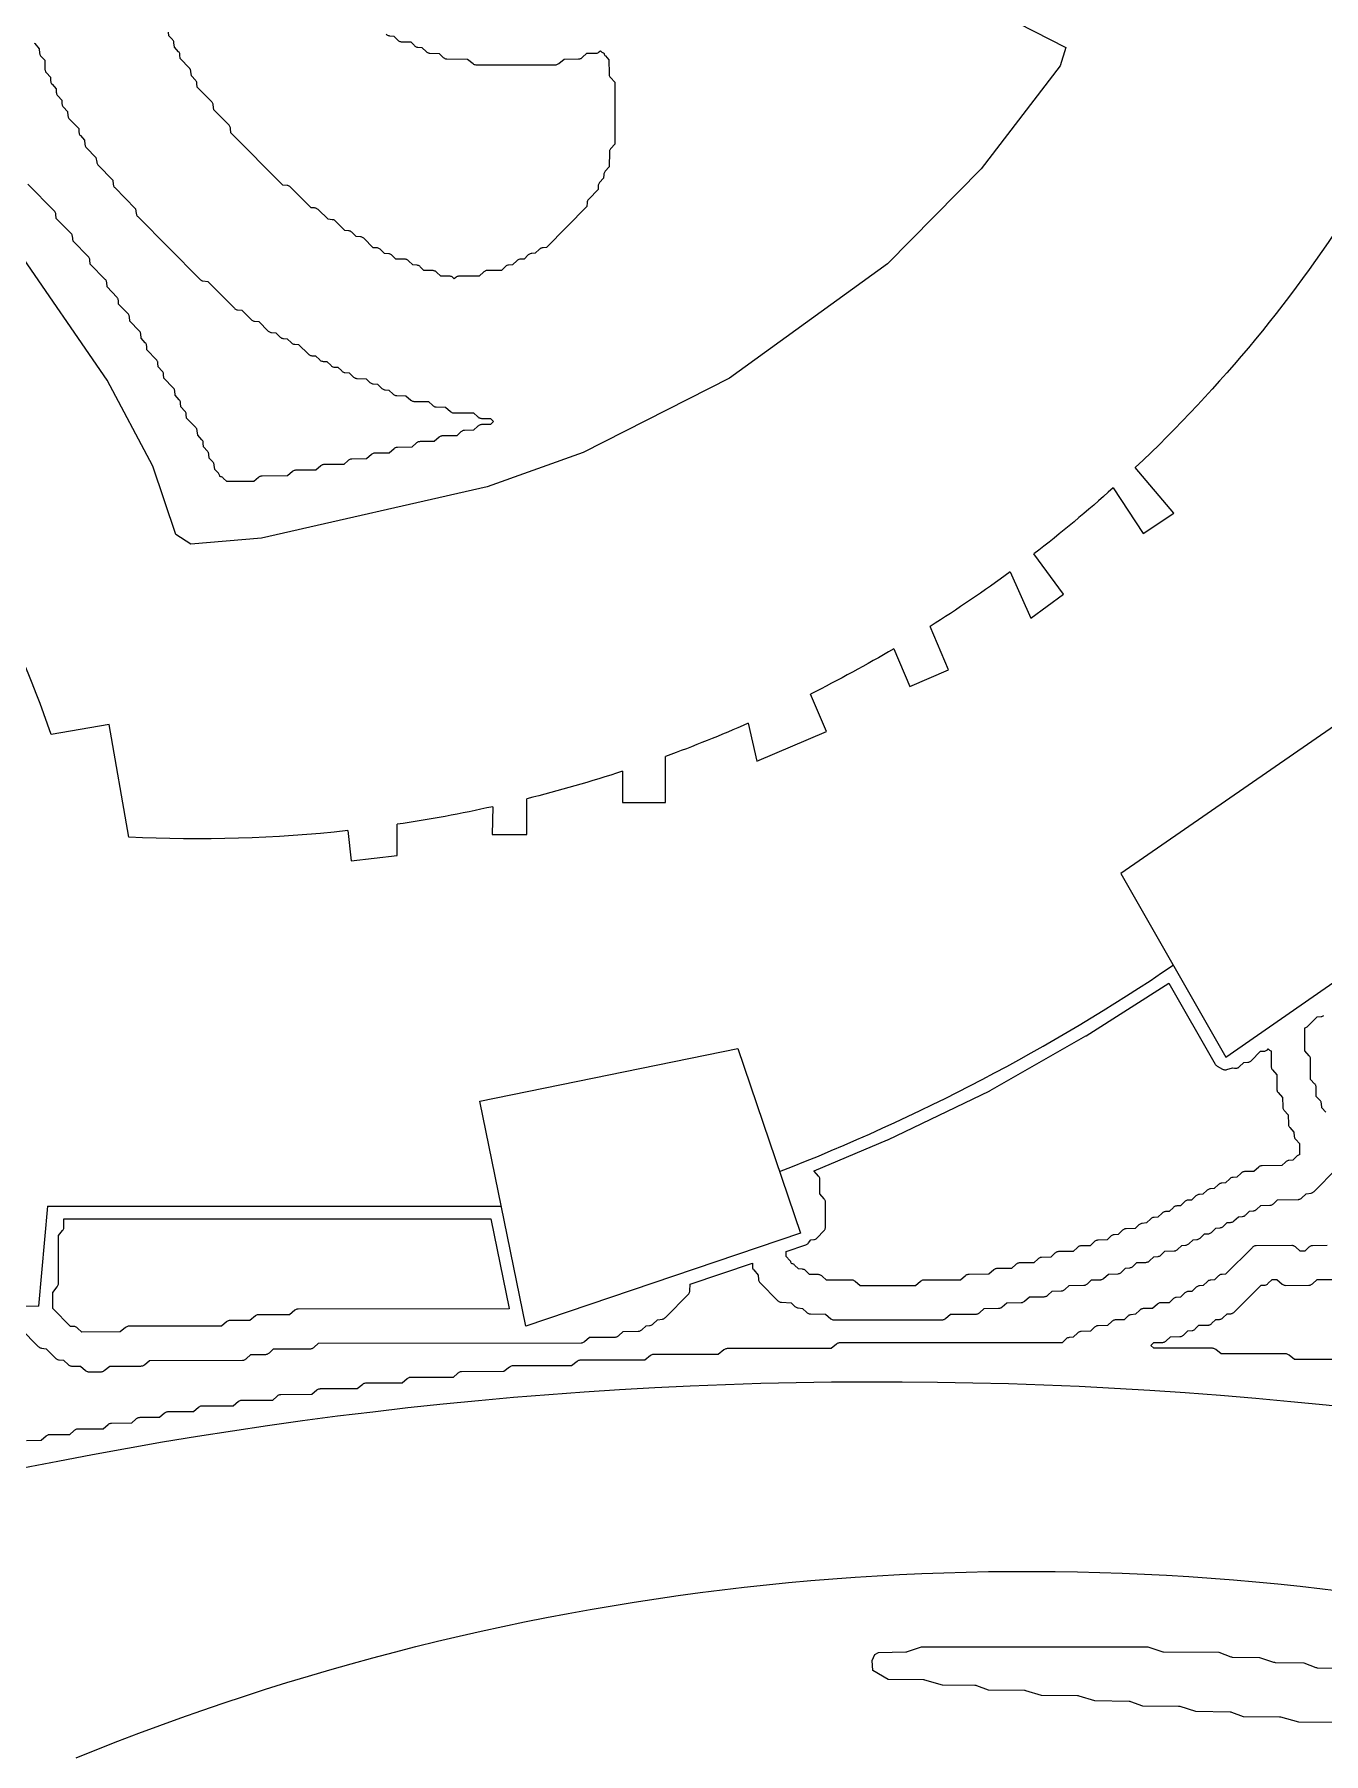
# Model space of a CAD drawing. Header units: inches. Extents: x 36 to 190, y -75 to 56.
# Drawn here: x 53.45 to 59.52, y -15.03 to -6.95 of the extents above; entities that cross this region are included whole.
import ezdxf

# ---------------------------------------------------------------- set-up
doc = ezdxf.new("R2010")
doc.units = ezdxf.units.IN
for name, color, linetype, lineweight in [('01_ORIGINAL_CAD', 7, 'CONTINUOUS', 20), ('02_APPROVED_PDF_OUTLINES', 7, 'CONTINUOUS', 15), ('03_ADDED_AREAS_SAME_COMPOSITION', 7, 'CONTINUOUS', 15), ('04_APPROVED_PERIMETER', 7, 'CONTINUOUS', 15)]:
    doc.layers.add(name, color=color, linetype=linetype, lineweight=lineweight)

# ---------------------------------------------------------------- blocks, each defined once
blk = doc.blocks.new('04_NAUTILUS')
at = {"layer": '01_ORIGINAL_CAD'}
for points in [[(59.8492, 35.4884, 0.057164), (61.253, 37.0882), (59.6813, 38.2893, -0.064319), (58.6323, 37.0141, -0.064319)], [(59.9983, 35.3223), (60.235, 35.0586), (61.8312, 36.8162), (61.9333, 37.4176, -0.214593), (63.5216, 35.6018, 0.212382), (64.1876, 33.5175, -0.642649), (62.1657, 32.1496, 0.132984), (51.6147, 31.858, -0.471407), (50.9129, 32.2446)], [(58.5281, 36.9184, -0.018836), (58.1551, 36.6078, -0.018836)], [(58.0434, 36.5236, -0.017658), (57.6677, 36.2668, -0.017658)], [(57.4962, 36.1619, -0.017305), (57.1045, 35.9487, -0.017305)], [(54.9286, 35.3065, -0.040089), (53.8973, 35.2756), (53.8052, 35.8063)], [(56.8117, 35.8113, -0.016254), (56.4229, 35.6554, -0.016254)], [(56.2206, 35.5856, -0.018166), (55.7705, 35.4566, -0.018166)], [(50.2735, 35.4003, -0.198705), (51.1432, 33.3921, 0.063223), (53.4732, 33.0698)], [(55.6105, 35.4191, -0.017778), (55.1599, 35.3363, -0.017778)], [(56.9594, 33.703, 0.056142), (58.8111, 34.6734)], [(53.6498, 30.945, -0.14301), (60.2429, 31.6303, -0.286424), (65.3601, 28.4306), (66.4807, 23.8898, -0.272091), (64.8996, 18.9541), (63.6613, 17.5325)]]:
    blk.add_lwpolyline(points, format="xyb", dxfattribs=at)
for points in [[(58.5281, 36.9184), (58.6704, 36.7041), (58.8136, 36.7992), (58.6323, 37.0141)], [(58.0434, 36.5236), (58.1409, 36.3052), (58.2947, 36.4191), (58.1551, 36.6078)], [(57.4962, 36.1619), (57.5715, 35.985), (57.7545, 36.0629), (57.6677, 36.2668)], [(56.8117, 35.8113), (56.8528, 35.6336), (57.1795, 35.7726), (57.1045, 35.9487)], [(53.8052, 35.8063), (53.533, 35.7591)], [(53.8052, 35.8063), (53.8052, 35.8063)], [(58.564, 35.1056), (59.0582, 34.2414), (60.235, 35.0586), (59.5701, 35.7993), (58.564, 35.1056)], [(56.2206, 35.5856), (56.2206, 35.4387), (56.4229, 35.4387), (56.4229, 35.6554)], [(55.6105, 35.4191), (55.6079, 35.2876), (55.7705, 35.2876), (55.7705, 35.4566)], [(54.9286, 35.3065), (54.9443, 35.1648), (55.1599, 35.189), (55.1599, 35.3363)], [(53.5155, 33.5403), (53.4732, 33.0698)], [(53.5155, 33.5403), (55.6505, 33.5403)]]:
    blk.add_lwpolyline(points, dxfattribs=at)
blk.add_lwpolyline([(55.5495, 34.0342), (56.7635, 34.2825), (57.0577, 33.4124), (55.766, 32.9757)], close=True, dxfattribs=at)
blk.add_arc((48.3626, 33.9743), 5.4698, 19.0436, 27.66091, dxfattribs=at)
at = {"layer": '02_APPROVED_PDF_OUTLINES'}
for points in [[(55.1086, 39.0524), (55.1112, 39.0501), (55.1142, 39.0482), (55.1173, 39.0467), (55.1206, 39.0457), (55.1241, 39.0451), (55.1441, 39.0434), (55.1648, 39.0237), (55.1672, 39.0217), (55.1698, 39.0201), (55.1725, 39.0187), (55.1754, 39.0177), (55.1784, 39.0171), (55.1815, 39.0169), (55.2241, 39.016), (55.2415, 38.9987), (55.2441, 38.9965), (55.247, 38.9946), (55.2502, 38.9931), (55.2535, 38.9921), (55.2569, 38.9916), (55.2769, 38.9898), (55.2977, 38.9701), (55.3, 38.9682), (55.3026, 38.9665), (55.3054, 38.9651), (55.3083, 38.9642), (55.3113, 38.9635), (55.3143, 38.9633), (55.3573, 38.9624), (55.3774, 38.9433), (55.3797, 38.9413), (55.3824, 38.9397), (55.3852, 38.9383), (55.3881, 38.9373), (55.3912, 38.9367), (55.3943, 38.9365), (55.4912, 38.9355), (55.5173, 38.9142), (55.5201, 38.9123), (55.5231, 38.9107), (55.5263, 38.9095), (55.5297, 38.9088), (55.5331, 38.9086), (55.9047, 38.9089), (55.9082, 38.9091), (55.9115, 38.9098), (55.9147, 38.911), (55.9178, 38.9126), (55.9206, 38.9145), (55.9465, 38.9358), (56.0139, 38.9361), (56.0169, 38.9363), (56.0199, 38.9368), (56.0227, 38.9377), (56.0255, 38.939), (56.0281, 38.9406), (56.0304, 38.9424), (56.0532, 38.9627), (56.0935, 38.963), (56.097, 38.9633), (56.1005, 38.964), (56.1038, 38.9652), (56.1068, 38.9669), (56.1097, 38.969), (56.1163, 38.9747), (56.1207, 38.9706), (56.1234, 38.9684), (56.1263, 38.9667), (56.1294, 38.9653), (56.1327, 38.9644), (56.1328, 38.9644), (56.1334, 38.9613), (56.1344, 38.9582), (56.1358, 38.9553), (56.1376, 38.9526), (56.1397, 38.9502), (56.1568, 38.9327), (56.1571, 38.8655), (56.1574, 38.862), (56.1582, 38.8585), (56.1594, 38.8551), (56.1612, 38.852), (56.1633, 38.8492), (56.1835, 38.8262), (56.184, 38.5356), (56.1654, 38.5155), (56.1634, 38.5131), (56.1618, 38.5105), (56.1605, 38.5078), (56.1595, 38.5049), (56.1589, 38.5019), (56.1587, 38.4988), (56.1578, 38.4284), (56.139, 38.4081), (56.1368, 38.4054), (56.135, 38.4023), (56.1336, 38.3991), (56.1328, 38.3956), (56.1324, 38.3921), (56.1317, 38.375), (56.1126, 38.3544), (56.1104, 38.3517), (56.1086, 38.3486), (56.1072, 38.3454), (56.1063, 38.3419), (56.1059, 38.3384), (56.1052, 38.3217), (56.0615, 38.2769), (56.0592, 38.2743), (56.0574, 38.2714), (56.0559, 38.2683), (56.0549, 38.2649), (56.0544, 38.2615), (56.0527, 38.2416), (55.8628, 38.049), (55.8465, 38.0482), (55.8429, 38.0478), (55.8395, 38.0469), (55.8362, 38.0455), (55.8331, 38.0436), (55.8304, 38.0414), (55.8102, 38.0221), (55.7934, 38.0214), (55.7899, 38.0209), (55.7864, 38.02), (55.7831, 38.0186), (55.7801, 38.0168), (55.7773, 38.0145), (55.7571, 37.9952), (55.7404, 37.9945), (55.7369, 37.9941), (55.7334, 37.9931), (55.7301, 37.9917), (55.7271, 37.9899), (55.7243, 37.9876), (55.7036, 37.9679), (55.6836, 37.9661), (55.6802, 37.9656), (55.6769, 37.9646), (55.6738, 37.9631), (55.6709, 37.9612), (55.6682, 37.9589), (55.6511, 37.9419), (55.5851, 37.9416), (55.5821, 37.9414), (55.5791, 37.9408), (55.5763, 37.9399), (55.5735, 37.9387), (55.5709, 37.9371), (55.5686, 37.9352), (55.5458, 37.915), (55.4524, 37.9146), (55.4489, 37.9144), (55.4455, 37.9136), (55.4422, 37.9124), (55.4391, 37.9107), (55.4362, 37.9086), (55.4289, 37.9023), (55.4216, 37.9086), (55.4188, 37.9107), (55.4157, 37.9124), (55.4124, 37.9136), (55.409, 37.9143), (55.4055, 37.9146), (55.3656, 37.9148), (55.3457, 37.9337), (55.3433, 37.9356), (55.3408, 37.9373), (55.338, 37.9386), (55.3351, 37.9396), (55.3321, 37.9403), (55.329, 37.9405), (55.2864, 37.9414), (55.269, 37.9587), (55.2664, 37.9609), (55.2635, 37.9628), (55.2603, 37.9643), (55.257, 37.9653), (55.2536, 37.9658), (55.2336, 37.9676), (55.2129, 37.9873), (55.2105, 37.9892), (55.2079, 37.9909), (55.2052, 37.9922), (55.2023, 37.9932), (55.1993, 37.9938), (55.1962, 37.9941), (55.1536, 37.995), (55.1362, 38.0122), (55.1336, 38.0145), (55.1307, 38.0164), (55.1275, 38.0178), (55.1242, 38.0188), (55.1208, 38.0194), (55.1008, 38.0212), (55.08, 38.0408), (55.0773, 38.0431), (55.0742, 38.0449), (55.0709, 38.0463), (55.0675, 38.0473), (55.0639, 38.0477), (55.0476, 38.0484), (55.0034, 38.0926), (55.0008, 38.0949), (54.9978, 38.0968), (54.9947, 38.0982), (54.9914, 38.0993), (54.9879, 38.0998), (54.9679, 38.1016), (54.9472, 38.1213), (54.9444, 38.1235), (54.9413, 38.1254), (54.9381, 38.1268), (54.9346, 38.1277), (54.9311, 38.1281), (54.9147, 38.1288), (54.8705, 38.173), (54.8679, 38.1753), (54.865, 38.1772), (54.8618, 38.1787), (54.8585, 38.1797), (54.855, 38.1802), (54.8353, 38.182), (54.788, 38.2282), (54.7857, 38.2302), (54.7831, 38.2319), (54.7804, 38.2333), (54.7776, 38.2343), (54.7746, 38.235), (54.7716, 38.2353), (54.7553, 38.236), (54.6579, 38.3338), (54.6553, 38.3361), (54.6523, 38.3381), (54.6492, 38.3395), (54.6458, 38.3406), (54.6424, 38.3411), (54.6228, 38.3428), (54.3784, 38.5893), (54.3767, 38.6093), (54.3761, 38.6127), (54.3751, 38.616), (54.3737, 38.6191), (54.3718, 38.622), (54.3695, 38.6246), (54.2981, 38.6971), (54.2948, 38.7201), (54.2942, 38.7233), (54.2931, 38.7263), (54.2917, 38.7292), (54.2899, 38.7318), (54.2878, 38.7342), (54.2192, 38.8035), (54.2184, 38.8202), (54.218, 38.8237), (54.2171, 38.8271), (54.2158, 38.8304), (54.2139, 38.8334), (54.2117, 38.8362), (54.1921, 38.8572), (54.1903, 38.8775), (54.1898, 38.8809), (54.1888, 38.8842), (54.1874, 38.8874), (54.1855, 38.8903), (54.1832, 38.8929), (54.1393, 38.9376), (54.1385, 38.9544), (54.1381, 38.9579), (54.1372, 38.9613), (54.1359, 38.9645), (54.1341, 38.9676), (54.1318, 38.9703), (54.1122, 38.9913), (54.1104, 39.0117), (54.1099, 39.0151), (54.1089, 39.0183), (54.1075, 39.0214), (54.1057, 39.0243), (54.1034, 39.0269), (54.086, 39.0448), (54.0852, 39.0617)], [(53.4533, 39.011), (53.4555, 39.0082), (53.4764, 38.9843), (53.4783, 38.9634), (53.4788, 38.9601), (53.4798, 38.9568), (53.4812, 38.9537), (53.4831, 38.9508), (53.4853, 38.9482), (53.5025, 38.9305), (53.5035, 38.8871), (53.5038, 38.8841), (53.5044, 38.8811), (53.5053, 38.8783), (53.5067, 38.8755), (53.5083, 38.873), (53.5102, 38.8706), (53.5294, 38.8501), (53.5302, 38.8329), (53.5306, 38.8294), (53.5315, 38.826), (53.5328, 38.8228), (53.5346, 38.8197), (53.5369, 38.817), (53.5561, 38.7964), (53.5568, 38.7793), (53.5572, 38.7758), (53.5581, 38.7723), (53.5595, 38.7691), (53.5613, 38.7661), (53.5635, 38.7633), (53.5827, 38.7428), (53.5835, 38.7256), (53.5839, 38.7221), (53.5848, 38.7187), (53.5861, 38.7154), (53.5879, 38.7124), (53.5902, 38.7097), (53.6098, 38.6887), (53.6116, 38.6683), (53.6121, 38.6649), (53.6131, 38.6616), (53.6145, 38.6585), (53.6164, 38.6556), (53.6186, 38.653), (53.6626, 38.6083), (53.6634, 38.5915), (53.6638, 38.588), (53.6647, 38.5845), (53.666, 38.5813), (53.6678, 38.5783), (53.6701, 38.5755), (53.6896, 38.5545), (53.6914, 38.5342), (53.692, 38.5308), (53.693, 38.5275), (53.6944, 38.5243), (53.6963, 38.5214), (53.6985, 38.5188), (53.7434, 38.4732), (53.7467, 38.4501), (53.7473, 38.447), (53.7484, 38.444), (53.7498, 38.4411), (53.7516, 38.4384), (53.7537, 38.436), (53.8228, 38.3663), (53.8245, 38.3464), (53.8251, 38.343), (53.8261, 38.3397), (53.8275, 38.3365), (53.8294, 38.3336), (53.8316, 38.331), (53.9297, 38.2317), (53.9329, 38.2087), (53.9336, 38.2056), (53.9346, 38.2025), (53.9361, 38.1997), (53.9378, 38.197), (53.9399, 38.1946), (54.2325, 37.8996), (54.2349, 37.8974), (54.2376, 37.8956), (54.2405, 37.8941), (54.2435, 37.8931), (54.2467, 37.8924), (54.2694, 37.8892), (54.3943, 37.7636), (54.397, 37.7613), (54.3999, 37.7594), (54.4031, 37.7579), (54.4064, 37.7568), (54.4098, 37.7563), (54.4295, 37.7546), (54.4741, 37.7099), (54.4767, 37.7076), (54.4797, 37.7057), (54.4828, 37.7042), (54.4861, 37.7032), (54.4896, 37.7027), (54.5092, 37.7009), (54.5538, 37.6563), (54.5565, 37.654), (54.5594, 37.6521), (54.5625, 37.6506), (54.5659, 37.6496), (54.5693, 37.649), (54.5893, 37.6473), (54.6101, 37.6276), (54.6128, 37.6253), (54.6159, 37.6235), (54.6192, 37.6221), (54.6226, 37.6212), (54.6262, 37.6208), (54.6429, 37.62), (54.6632, 37.6008), (54.666, 37.5985), (54.669, 37.5967), (54.6723, 37.5953), (54.6758, 37.5944), (54.6793, 37.594), (54.6958, 37.5933), (54.7427, 37.5475), (54.745, 37.5455), (54.7475, 37.5438), (54.7502, 37.5424), (54.7531, 37.5414), (54.756, 37.5407), (54.7591, 37.5404), (54.7758, 37.5396), (54.7961, 37.5204), (54.7988, 37.5181), (54.8019, 37.5163), (54.8052, 37.5149), (54.8086, 37.514), (54.8122, 37.5136), (54.8289, 37.5128), (54.8492, 37.4936), (54.852, 37.4913), (54.855, 37.4895), (54.8583, 37.4881), (54.8618, 37.4872), (54.8653, 37.4868), (54.8817, 37.486), (54.8994, 37.4686), (54.902, 37.4663), (54.9049, 37.4644), (54.908, 37.463), (54.9113, 37.462), (54.9147, 37.4614), (54.9347, 37.4597), (54.9555, 37.44), (54.9579, 37.438), (54.9604, 37.4363), (54.9632, 37.435), (54.9661, 37.434), (54.9691, 37.4334), (54.9722, 37.4331), (55.0148, 37.4322), (55.0322, 37.415), (55.0348, 37.4127), (55.0377, 37.4109), (55.0408, 37.4094), (55.0442, 37.4084), (55.0476, 37.4078), (55.0676, 37.4061), (55.0883, 37.3864), (55.0911, 37.3841), (55.0941, 37.3823), (55.0974, 37.3809), (55.1009, 37.38), (55.1044, 37.3796), (55.1212, 37.3788), (55.1415, 37.3596), (55.1438, 37.3576), (55.1464, 37.356), (55.1492, 37.3546), (55.1521, 37.3536), (55.1551, 37.353), (55.1581, 37.3528), (55.2016, 37.3518), (55.2246, 37.3314), (55.227, 37.3295), (55.2295, 37.328), (55.2323, 37.3267), (55.2351, 37.3258), (55.2381, 37.3253), (55.2411, 37.3251), (55.3075, 37.3249), (55.3274, 37.3061), (55.3297, 37.3041), (55.3323, 37.3024), (55.3351, 37.3011), (55.338, 37.3001), (55.341, 37.2995), (55.344, 37.2992), (55.3875, 37.2983), (55.4105, 37.2779), (55.4129, 37.276), (55.4154, 37.2744), (55.4182, 37.2732), (55.4211, 37.2723), (55.424, 37.2718), (55.427, 37.2716), (55.52, 37.2714), (55.5398, 37.2525), (55.5422, 37.2506), (55.5448, 37.2489), (55.5475, 37.2476), (55.5504, 37.2466), (55.5534, 37.2459), (55.5565, 37.2457), (55.5991, 37.2448), (55.6132, 37.2309), (55.5992, 37.217), (55.5566, 37.216), (55.5536, 37.2157), (55.5506, 37.2151), (55.5477, 37.2141), (55.5449, 37.2128), (55.5423, 37.2111), (55.54, 37.2091), (55.52, 37.1901), (55.4771, 37.1891), (55.474, 37.1888), (55.471, 37.1882), (55.4681, 37.1872), (55.4653, 37.1859), (55.4627, 37.1842), (55.4604, 37.1822), (55.4406, 37.1634), (55.3742, 37.1631), (55.3712, 37.1629), (55.3683, 37.1623), (55.3654, 37.1614), (55.3626, 37.1602), (55.3601, 37.1586), (55.3577, 37.1567), (55.3349, 37.1364), (55.2681, 37.1361), (55.2651, 37.1359), (55.2621, 37.1354), (55.2593, 37.1345), (55.2565, 37.1332), (55.2539, 37.1317), (55.2516, 37.1298), (55.2288, 37.1095), (55.162, 37.1092), (55.159, 37.109), (55.156, 37.1085), (55.1531, 37.1076), (55.1504, 37.1063), (55.1478, 37.1048), (55.1454, 37.1029), (55.1227, 37.0826), (55.0558, 37.0823), (55.0528, 37.0821), (55.0499, 37.0816), (55.047, 37.0806), (55.0443, 37.0794), (55.0417, 37.0778), (55.0393, 37.076), (55.0165, 37.0556), (54.9466, 37.0545), (54.9435, 37.0543), (54.9405, 37.0536), (54.9375, 37.0527), (54.9347, 37.0513), (54.9321, 37.0496), (54.9298, 37.0476), (54.91, 37.0288), (54.8171, 37.0284), (54.8141, 37.0283), (54.8111, 37.0277), (54.8082, 37.0268), (54.8055, 37.0255), (54.8029, 37.024), (54.8005, 37.0221), (54.7778, 37.0018), (54.6844, 37.0015), (54.6814, 37.0013), (54.6784, 37.0008), (54.6755, 36.9998), (54.6728, 36.9986), (54.6702, 36.997), (54.6679, 36.9952), (54.6451, 36.9749), (54.5252, 36.9745), (54.5222, 36.9744), (54.5192, 36.9738), (54.5163, 36.9729), (54.5136, 36.9716), (54.511, 36.9701), (54.5086, 36.9682), (54.4859, 36.948), (54.4752, 36.948), (54.359, 36.9479), (54.3418, 36.9649), (54.3394, 36.967), (54.3367, 36.9688), (54.3337, 36.9703), (54.3306, 36.9713), (54.3274, 36.9719), (54.3267, 36.972), (54.3266, 36.9729), (54.326, 36.9761), (54.325, 36.9792), (54.3235, 36.9821), (54.3218, 36.9848), (54.3197, 36.9873), (54.3018, 37.0056), (54.3, 37.0256), (54.2995, 37.029), (54.2985, 37.0323), (54.2971, 37.0354), (54.2952, 37.0383), (54.293, 37.0409), (54.2756, 37.0588), (54.2748, 37.0757), (54.2744, 37.0792), (54.2735, 37.0826), (54.2722, 37.0858), (54.2703, 37.0889), (54.2681, 37.0916), (54.2489, 37.1122), (54.2482, 37.1293), (54.2478, 37.1328), (54.2469, 37.1362), (54.2455, 37.1395), (54.2437, 37.1425), (54.2415, 37.1453), (54.2219, 37.1663), (54.2201, 37.1866), (54.2196, 37.19), (54.2186, 37.1933), (54.2171, 37.1965), (54.2153, 37.1994), (54.213, 37.202), (54.169, 37.2467), (54.1683, 37.2635), (54.1679, 37.267), (54.167, 37.2704), (54.1656, 37.2736), (54.1638, 37.2767), (54.1616, 37.2794), (54.1424, 37.3), (54.1416, 37.3171), (54.1412, 37.3206), (54.1403, 37.324), (54.139, 37.3273), (54.1372, 37.3303), (54.1349, 37.3331), (54.1153, 37.3541), (54.1136, 37.3744), (54.113, 37.3778), (54.112, 37.3811), (54.1106, 37.3843), (54.1087, 37.3872), (54.1065, 37.3898), (54.0625, 37.4345), (54.0618, 37.4513), (54.0614, 37.4548), (54.0605, 37.4582), (54.0591, 37.4614), (54.0573, 37.4645), (54.0551, 37.4672), (54.0359, 37.4878), (54.0351, 37.5049), (54.0348, 37.5079), (54.0341, 37.5108), (54.0331, 37.5137), (54.0318, 37.5164), (54.0301, 37.5189), (54.0282, 37.5211), (53.9826, 37.5684), (53.9819, 37.5854), (53.9815, 37.5889), (53.9806, 37.5923), (53.9792, 37.5956), (53.9774, 37.5986), (53.9752, 37.6013), (53.9556, 37.6223), (53.9538, 37.6427), (53.9532, 37.6461), (53.9522, 37.6494), (53.9508, 37.6525), (53.9489, 37.6554), (53.9467, 37.6581), (53.9023, 37.7032), (53.9005, 37.7232), (53.9, 37.7266), (53.899, 37.7299), (53.8976, 37.733), (53.8957, 37.7359), (53.8935, 37.7385), (53.8495, 37.7832), (53.8487, 37.8), (53.8484, 37.803), (53.8478, 37.8059), (53.8467, 37.8088), (53.8454, 37.8115), (53.8437, 37.814), (53.8418, 37.8162), (53.7958, 37.864), (53.7941, 37.8842), (53.7935, 37.8876), (53.7925, 37.8909), (53.7911, 37.894), (53.7892, 37.8969), (53.7869, 37.8995), (53.716, 37.9715), (53.7142, 37.9915), (53.7137, 37.9949), (53.7127, 37.9982), (53.7112, 38.0013), (53.7094, 38.0042), (53.7071, 38.0068), (53.6356, 38.0793), (53.6324, 38.1023), (53.6317, 38.1054), (53.6307, 38.1085), (53.6293, 38.1113), (53.6275, 38.114), (53.6254, 38.1164), (53.5563, 38.1861), (53.5545, 38.2061), (53.554, 38.2095), (53.553, 38.2128), (53.5515, 38.2159), (53.5497, 38.2188), (53.5474, 38.2214), (53.4233, 38.347)], [(53.3906, 32.9627), (53.4722, 32.8799), (53.4746, 32.8778), (53.4773, 32.876), (53.4802, 32.8745), (53.4833, 32.8734), (53.4865, 32.8727), (53.5092, 32.8695), (53.5543, 32.8243), (53.557, 32.822), (53.5599, 32.8201), (53.5631, 32.8187), (53.5664, 32.8176), (53.5698, 32.8171), (53.5903, 32.8153), (53.614, 32.7942), (53.6164, 32.7924), (53.6189, 32.7908), (53.6217, 32.7896), (53.6245, 32.7887), (53.6275, 32.7881), (53.6305, 32.7879), (53.6708, 32.7877), (53.6937, 32.7674), (53.6961, 32.7656), (53.6986, 32.764), (53.7014, 32.7628), (53.7042, 32.7619), (53.7072, 32.7613), (53.7102, 32.7611), (53.7662, 32.7609), (53.7697, 32.7611), (53.773, 32.7618), (53.7763, 32.763), (53.7794, 32.7646), (53.7822, 32.7666), (53.8081, 32.7878), (53.9551, 32.7882), (53.9581, 32.7884), (53.9611, 32.7889), (53.964, 32.7898), (53.9667, 32.7911), (53.9693, 32.7926), (53.9717, 32.7945), (53.9944, 32.8148), (54.4328, 32.8154), (54.4358, 32.8156), (54.4388, 32.8161), (54.4417, 32.817), (54.4445, 32.8183), (54.447, 32.8198), (54.4494, 32.8217), (54.4723, 32.8421), (54.5421, 32.8432), (54.5452, 32.8434), (54.5483, 32.844), (54.5512, 32.845), (54.554, 32.8464), (54.5566, 32.8481), (54.559, 32.8501), (54.5787, 32.8689), (54.7513, 32.8693), (54.7543, 32.8695), (54.7573, 32.87), (54.7601, 32.8709), (54.7629, 32.8722), (54.7655, 32.8738), (54.7678, 32.8756), (54.7906, 32.8959), (56.0253, 32.8971), (56.0283, 32.8973), (56.0313, 32.8978), (56.0342, 32.8987), (56.037, 32.9), (56.0395, 32.9015), (56.0419, 32.9034), (56.0647, 32.9237), (56.1846, 32.924), (56.1876, 32.9242), (56.1906, 32.9248), (56.1934, 32.9257), (56.1962, 32.9269), (56.1988, 32.9285), (56.2011, 32.9304), (56.224, 32.9508), (56.2938, 32.9518), (56.2969, 32.9521), (56.3, 32.9527), (56.3029, 32.9537), (56.3057, 32.955), (56.3083, 32.9567), (56.3107, 32.9587), (56.3309, 32.978), (56.3476, 32.9787), (56.3512, 32.9792), (56.3546, 32.9801), (56.3579, 32.9815), (56.361, 32.9833), (56.3637, 32.9856), (56.3849, 33.0058), (56.408, 33.0092), (56.4112, 33.0098), (56.4142, 33.0109), (56.4171, 33.0124), (56.4198, 33.0142), (56.4223, 33.0164), (56.5301, 33.1261), (56.5321, 33.1284), (56.5337, 33.1309), (56.5351, 33.1336), (56.5362, 33.1364), (56.5369, 33.1394), (56.5372, 33.1424), (56.5388, 33.1736), (56.8313, 33.2725), (56.8314, 33.2564), (56.8317, 33.2528), (56.8325, 33.2494), (56.8337, 33.246), (56.8355, 33.2429), (56.8376, 33.2401), (56.8585, 33.2162), (56.8604, 33.1954), (56.8609, 33.1919), (56.8619, 33.1886), (56.8634, 33.1855), (56.8653, 33.1826), (56.8675, 33.1799), (56.9514, 33.0953), (56.9538, 33.0933), (56.9563, 33.0915), (56.9591, 33.0901), (56.962, 33.089), (56.965, 33.0883), (56.9681, 33.088), (57.0136, 33.0859), (57.0313, 33.0684), (57.0339, 33.0661), (57.0368, 33.0643), (57.0399, 33.0628), (57.0433, 33.0618), (57.0467, 33.0613), (57.0667, 33.0595), (57.0874, 33.0398), (57.0898, 33.0378), (57.0924, 33.0361), (57.0952, 33.0348), (57.0981, 33.0338), (57.1012, 33.0332), (57.1043, 33.033), (57.1747, 33.032), (57.2008, 33.0107), (57.2036, 33.0087), (57.2067, 33.0071), (57.2099, 33.006), (57.2132, 33.0053), (57.2167, 33.005), (57.7239, 33.0057), (57.727, 33.0059), (57.7299, 33.0065), (57.7328, 33.0074), (57.7356, 33.0086), (57.7382, 33.0102), (57.7405, 33.0121), (57.7633, 33.0323), (57.8832, 33.0327), (57.8862, 33.0329), (57.8892, 33.0334), (57.8921, 33.0343), (57.8948, 33.0356), (57.8974, 33.0371), (57.8998, 33.039), (57.9225, 33.0593), (57.9894, 33.0596), (57.9924, 33.0598), (57.9953, 33.0603), (57.9982, 33.0613), (58.001, 33.0625), (58.0035, 33.0641), (58.0059, 33.0659), (58.0286, 33.0862), (58.0955, 33.0865), (58.0985, 33.0867), (58.1015, 33.0873), (58.1043, 33.0882), (58.1071, 33.0894), (58.1097, 33.091), (58.112, 33.0929), (58.1349, 33.1132), (58.2047, 33.1143), (58.2078, 33.1145), (58.2109, 33.1152), (58.2138, 33.1162), (58.2166, 33.1175), (58.2192, 33.1192), (58.2216, 33.1212), (58.2416, 33.1402), (58.2845, 33.1412), (58.2876, 33.1415), (58.2906, 33.1421), (58.2935, 33.1431), (58.2962, 33.1444), (58.2988, 33.1461), (58.3012, 33.1481), (58.3211, 33.1671), (58.3904, 33.1681), (58.3935, 33.1684), (58.3966, 33.169), (58.3995, 33.17), (58.4023, 33.1713), (58.4049, 33.173), (58.4073, 33.175), (58.4271, 33.1939), (58.467, 33.1942), (58.47, 33.1944), (58.4729, 33.1949), (58.4758, 33.1958), (58.4785, 33.1971), (58.4811, 33.1986), (58.4834, 33.2005), (58.5064, 33.2209), (58.5498, 33.2219), (58.5528, 33.2222), (58.5559, 33.2228), (58.5588, 33.2238), (58.5615, 33.2252), (58.5641, 33.2268), (58.5665, 33.2288), (58.5871, 33.2485), (58.6071, 33.2503), (58.6105, 33.2509), (58.6138, 33.2519), (58.617, 33.2533), (58.6199, 33.2552), (58.6225, 33.2575), (58.6398, 33.2747), (58.6824, 33.2757), (58.6855, 33.276), (58.6885, 33.2766), (58.6914, 33.2776), (58.6941, 33.2789), (58.6967, 33.2806), (58.6991, 33.2826), (58.7197, 33.3023), (58.7397, 33.3041), (58.7431, 33.3046), (58.7465, 33.3057), (58.7496, 33.3071), (58.7525, 33.309), (58.7551, 33.3113), (58.7724, 33.3285), (58.815, 33.3295), (58.8181, 33.3297), (58.8211, 33.3304), (58.824, 33.3314), (58.8268, 33.3327), (58.8293, 33.3344), (58.8317, 33.3364), (58.8519, 33.3556), (58.8686, 33.3564), (58.8722, 33.3568), (58.8756, 33.3577), (58.8789, 33.3591), (58.882, 33.361), (58.8847, 33.3633), (58.9049, 33.3825), (58.9217, 33.3833), (58.9252, 33.3837), (58.9287, 33.3846), (58.932, 33.386), (58.935, 33.3879), (58.9378, 33.3901), (58.958, 33.4094), (58.9747, 33.4101), (58.9782, 33.4106), (58.9817, 33.4115), (58.985, 33.4129), (58.9881, 33.4147), (58.9908, 33.417), (59.0115, 33.4367), (59.0315, 33.4385), (59.0349, 33.4391), (59.0382, 33.4401), (59.0413, 33.4415), (59.0442, 33.4434), (59.0469, 33.4457), (59.0644, 33.4632), (59.0808, 33.4639), (59.0843, 33.4643), (59.0878, 33.4652), (59.0911, 33.4666), (59.0941, 33.4685), (59.0969, 33.4708), (59.1176, 33.4905), (59.1375, 33.4923), (59.141, 33.4928), (59.1443, 33.4938), (59.1474, 33.4953), (59.1503, 33.4972), (59.1529, 33.4995), (59.1705, 33.5169), (59.1868, 33.5177), (59.1904, 33.5181), (59.1939, 33.519), (59.1971, 33.5204), (59.2002, 33.5223), (59.203, 33.5245), (59.2229, 33.5436), (59.2659, 33.5445), (59.2689, 33.5448), (59.2719, 33.5454), (59.2748, 33.5464), (59.2776, 33.5478), (59.2802, 33.5495), (59.2825, 33.5514), (59.3024, 33.5704), (59.3983, 33.5715), (59.4014, 33.5717), (59.4044, 33.5723), (59.4074, 33.5733), (59.4102, 33.5747), (59.4128, 33.5764), (59.4152, 33.5784), (59.4364, 33.5986), (59.4595, 33.6019), (59.4626, 33.6026), (59.4657, 33.6037), (59.4686, 33.6051), (59.4713, 33.607), (59.4737, 33.6091), (59.5797, 33.7165)], [(59.5298, 33.9821), (59.5102, 34.0031), (59.5084, 34.0235), (59.5079, 34.0268), (59.5069, 34.0301), (59.5055, 34.0332), (59.5037, 34.0361), (59.5014, 34.0387), (59.4842, 34.0564), (59.4832, 34.0998), (59.4829, 34.1028), (59.4823, 34.1058), (59.4814, 34.1086), (59.48, 34.1114), (59.4784, 34.1139), (59.4765, 34.1163), (59.4577, 34.1364), (59.4573, 34.2307), (59.457, 34.2343), (59.4562, 34.2377), (59.4549, 34.2411), (59.4532, 34.2442), (59.4511, 34.2471), (59.4309, 34.2701), (59.4307, 34.3787), (59.432, 34.379), (59.4352, 34.38), (59.4381, 34.3815), (59.4408, 34.3833), (59.4433, 34.3855), (59.4878, 34.4302), (59.5074, 34.432), (59.5108, 34.4325), (59.5141, 34.4335), (59.5173, 34.435), (59.5202, 34.4369)], [(59.536, 33.355), (59.4662, 33.354), (59.4631, 33.3537), (59.4601, 33.3531), (59.4571, 33.3521), (59.4543, 33.3508), (59.4517, 33.3491), (59.4493, 33.3471), (59.4296, 33.3283), (59.4085, 33.3282), (59.3857, 33.3485), (59.3833, 33.3503), (59.3807, 33.3519), (59.3779, 33.3532), (59.375, 33.3541), (59.372, 33.3546), (59.369, 33.3548), (59.201, 33.3538), (59.1977, 33.3535), (59.1946, 33.3529), (59.1915, 33.3518), (59.1886, 33.3504), (59.1859, 33.3486), (59.1834, 33.3464), (59.0574, 33.2202), (59.041, 33.2194), (59.0374, 33.219), (59.034, 33.2181), (59.0307, 33.2167), (59.0276, 33.2148), (59.0249, 33.2126), (59.0047, 33.1933), (58.988, 33.1925), (58.9844, 33.1921), (58.9809, 33.1912), (58.9777, 33.1898), (58.9746, 33.188), (58.9718, 33.1857), (58.9516, 33.1664), (58.9349, 33.1657), (58.9314, 33.1653), (58.9279, 33.1643), (58.9246, 33.1629), (58.9216, 33.1611), (58.9188, 33.1588), (58.8986, 33.1395), (58.8819, 33.1388), (58.8783, 33.1384), (58.8749, 33.1375), (58.8716, 33.1361), (58.8685, 33.1342), (58.8658, 33.1319), (58.8451, 33.1122), (58.8251, 33.1104), (58.8217, 33.1099), (58.8184, 33.1089), (58.8152, 33.1074), (58.8123, 33.1055), (58.8097, 33.1032), (58.7926, 33.0862), (58.7531, 33.0859), (58.7501, 33.0857), (58.7471, 33.0851), (58.7442, 33.0842), (58.7415, 33.083), (58.7389, 33.0814), (58.7366, 33.0796), (58.7136, 33.0591), (58.6702, 33.0581), (58.6672, 33.0579), (58.6642, 33.0572), (58.6613, 33.0562), (58.6585, 33.0549), (58.6559, 33.0532), (58.6536, 33.0512), (58.6329, 33.0315), (58.6129, 33.0297), (58.6095, 33.0292), (58.6062, 33.0282), (58.603, 33.0267), (58.6001, 33.0248), (58.5975, 33.0226), (58.5804, 33.0055), (58.5409, 33.0052), (58.5379, 33.005), (58.5349, 33.0045), (58.532, 33.0036), (58.5293, 33.0023), (58.5267, 33.0007), (58.5244, 32.9989), (58.5014, 32.9784), (58.458, 32.9775), (58.455, 32.9772), (58.452, 32.9766), (58.4491, 32.9756), (58.4463, 32.9742), (58.4437, 32.9725), (58.4414, 32.9706), (58.4214, 32.9515), (58.3785, 32.9506), (58.3754, 32.9503), (58.3724, 32.9497), (58.3695, 32.9487), (58.3667, 32.9473), (58.3641, 32.9456), (58.3618, 32.9437), (58.3411, 32.924), (58.3211, 32.9222), (58.3177, 32.9216), (58.3144, 32.9206), (58.3113, 32.9191), (58.3084, 32.9172), (58.3057, 32.915), (58.2887, 32.898), (57.2435, 32.8972), (57.2401, 32.8969), (57.2367, 32.8962), (57.2335, 32.8951), (57.2304, 32.8935), (57.2277, 32.8915), (57.2018, 32.8703), (56.7127, 32.8699), (56.7092, 32.8697), (56.7059, 32.869), (56.7026, 32.8679), (56.6996, 32.8663), (56.6968, 32.8643), (56.671, 32.8431), (56.3676, 32.8428), (56.3642, 32.8426), (56.3609, 32.8419), (56.3576, 32.8408), (56.3546, 32.8392), (56.3518, 32.8372), (56.3259, 32.816), (56.0226, 32.8157), (56.0192, 32.8155), (56.0158, 32.8148), (56.0126, 32.8137), (56.0096, 32.8121), (56.0068, 32.8101), (55.9809, 32.7889), (55.7041, 32.7887), (55.7007, 32.7884), (55.6973, 32.7877), (55.6941, 32.7866), (55.6911, 32.785), (55.6883, 32.783), (55.6624, 32.7618), (55.4623, 32.7614), (55.4593, 32.7612), (55.4563, 32.7606), (55.4534, 32.7597), (55.4507, 32.7585), (55.4481, 32.7569), (55.4457, 32.755), (55.423, 32.7348), (55.2234, 32.7343), (55.2204, 32.7341), (55.2175, 32.7336), (55.2146, 32.7327), (55.2118, 32.7314), (55.2092, 32.7299), (55.2069, 32.728), (55.1842, 32.7078), (55.0141, 32.7076), (55.0107, 32.7074), (55.0073, 32.7067), (55.0041, 32.7055), (55.0011, 32.704), (54.9983, 32.702), (54.9724, 32.6807), (54.7988, 32.6803), (54.7958, 32.6801), (54.7928, 32.6796), (54.79, 32.6787), (54.7872, 32.6774), (54.7846, 32.6759), (54.7823, 32.674), (54.7595, 32.6537), (54.6131, 32.6534), (54.61, 32.6532), (54.6071, 32.6526), (54.6042, 32.6517), (54.6014, 32.6505), (54.5989, 32.6489), (54.5965, 32.647), (54.5738, 32.6268), (54.4303, 32.6267), (54.4269, 32.6264), (54.4235, 32.6257), (54.4203, 32.6246), (54.4173, 32.623), (54.4145, 32.621), (54.3886, 32.5998), (54.2415, 32.5994), (54.2385, 32.5992), (54.2356, 32.5987), (54.2327, 32.5978), (54.2299, 32.5965), (54.2273, 32.5949), (54.225, 32.5931), (54.2022, 32.5728), (54.0823, 32.5724), (54.0793, 32.5722), (54.0763, 32.5717), (54.0735, 32.5708), (54.0707, 32.5695), (54.0681, 32.568), (54.0658, 32.5661), (54.043, 32.5458), (53.9496, 32.5455), (53.9466, 32.5453), (53.9437, 32.5448), (53.9408, 32.5438), (53.938, 32.5426), (53.9355, 32.541), (53.9331, 32.5392), (53.9104, 32.5189), (53.817, 32.5186), (53.814, 32.5184), (53.811, 32.5178), (53.8081, 32.5169), (53.8054, 32.5157), (53.8028, 32.5141), (53.8004, 32.5122), (53.7777, 32.492), (53.6578, 32.4916), (53.6548, 32.4914), (53.6518, 32.4909), (53.6489, 32.49), (53.6462, 32.4887), (53.6436, 32.4871), (53.6412, 32.4853), (53.6185, 32.465), (53.5251, 32.4647), (53.5221, 32.4645), (53.5191, 32.4639), (53.5162, 32.463), (53.5135, 32.4618), (53.5109, 32.4602), (53.5085, 32.4583), (53.4857, 32.4379), (53.4158, 32.4369)], [(59.6061, 32.8184), (59.3824, 32.8183), (59.3564, 32.8394), (59.3536, 32.8414), (59.3506, 32.843), (59.3474, 32.8441), (59.344, 32.8448), (59.3406, 32.8451), (59.0372, 32.8448), (59.0113, 32.866), (59.0085, 32.868), (59.0055, 32.8696), (59.0022, 32.8707), (58.9989, 32.8714), (58.9955, 32.8717), (58.72, 32.8715), (58.7062, 32.8852), (58.72, 32.8989), (58.7595, 32.8991), (58.7625, 32.8993), (58.7655, 32.8999), (58.7683, 32.9008), (58.7711, 32.902), (58.7736, 32.9036), (58.776, 32.9055), (58.7989, 32.9259), (58.8423, 32.9269), (58.8454, 32.9272), (58.8484, 32.9278), (58.8513, 32.9288), (58.8541, 32.9301), (58.8567, 32.9318), (58.859, 32.9338), (58.8797, 32.9535), (58.8997, 32.9553), (58.9031, 32.9558), (58.9064, 32.9569), (58.9095, 32.9583), (58.9124, 32.9602), (58.9151, 32.9625), (58.9323, 32.9797), (58.975, 32.9807), (58.978, 32.9809), (58.981, 32.9816), (58.9839, 32.9826), (58.9867, 32.9839), (58.9893, 32.9856), (58.9916, 32.9876), (59.0118, 33.0068), (59.0286, 33.0076), (59.0321, 33.008), (59.0356, 33.0089), (59.0388, 33.0103), (59.0419, 33.0122), (59.0447, 33.0145), (59.0649, 33.0337), (59.0816, 33.0345), (59.0847, 33.0348), (59.0877, 33.0355), (59.0906, 33.0366), (59.0933, 33.038), (59.0958, 33.0397), (59.0981, 33.0418), (59.2242, 33.168), (59.2406, 33.1688), (59.2442, 33.1692), (59.2476, 33.1701), (59.2509, 33.1715), (59.254, 33.1734), (59.2567, 33.1757), (59.2765, 33.1945), (59.2981, 33.1945), (59.3241, 33.1733), (59.3269, 33.1713), (59.3299, 33.1697), (59.3332, 33.1686), (59.3365, 33.1679), (59.34, 33.1677), (59.4491, 33.1681), (59.4521, 33.1682), (59.4551, 33.1688), (59.4579, 33.1697), (59.4607, 33.171), (59.4633, 33.1725), (59.4656, 33.1744), (59.4883, 33.1946), (59.6584, 33.1948)]]:
    blk.add_lwpolyline(points, dxfattribs=at)
for points in [[(59.0898, 34.1911), (59.0999, 34.1891), (59.1033, 34.1886), (59.1067, 34.1887), (59.1101, 34.1892), (59.1134, 34.1901), (59.1165, 34.1915), (59.1194, 34.1933), (59.1221, 34.1955), (59.1427, 34.2152), (59.1627, 34.217), (59.1661, 34.2175), (59.1695, 34.2186), (59.1726, 34.22), (59.1756, 34.2219), (59.1782, 34.2242), (59.2222, 34.2685), (59.2385, 34.2692), (59.242, 34.2696), (59.2454, 34.2705), (59.2487, 34.2719), (59.2517, 34.2737), (59.2544, 34.2759), (59.2581, 34.2794), (59.2619, 34.2759), (59.2645, 34.2738), (59.2675, 34.272), (59.2706, 34.2707), (59.2714, 34.2704), (59.2717, 34.1977), (59.272, 34.1941), (59.2728, 34.1906), (59.274, 34.1873), (59.2757, 34.1842), (59.2779, 34.1813), (59.2981, 34.1583), (59.2985, 34.0903), (59.2987, 34.0868), (59.2995, 34.0833), (59.3008, 34.08), (59.3025, 34.0768), (59.3046, 34.074), (59.325, 34.0508), (59.326, 34.0066), (59.3263, 34.0036), (59.3269, 34.0006), (59.3278, 33.9977), (59.3292, 33.995), (59.3308, 33.9925), (59.3327, 33.9901), (59.3517, 33.9698), (59.3527, 33.9261), (59.353, 33.9231), (59.3536, 33.9201), (59.3545, 33.9172), (59.3559, 33.9145), (59.3575, 33.912), (59.3594, 33.9096), (59.379, 33.8886), (59.3808, 33.8682), (59.3813, 33.8649), (59.3823, 33.8616), (59.3838, 33.8585), (59.3856, 33.8556), (59.3878, 33.853), (59.4048, 33.8355), (59.4049, 33.7814), (59.4036, 33.7811), (59.4005, 33.7801), (59.3976, 33.7786), (59.3949, 33.7768), (59.3924, 33.7747), (59.3744, 33.7568), (59.3548, 33.755), (59.3514, 33.7544), (59.348, 33.7534), (59.3449, 33.7519), (59.342, 33.7501), (59.3394, 33.7478), (59.3223, 33.7308), (59.2297, 33.7304), (59.2267, 33.7302), (59.2237, 33.7297), (59.2209, 33.7288), (59.2181, 33.7275), (59.2155, 33.726), (59.2132, 33.7241), (59.1902, 33.7036), (59.1468, 33.7026), (59.1437, 33.7024), (59.1407, 33.7018), (59.1378, 33.7008), (59.1351, 33.6994), (59.1325, 33.6977), (59.1301, 33.6958), (59.1099, 33.6765), (59.0932, 33.6757), (59.0897, 33.6753), (59.0862, 33.6744), (59.0829, 33.673), (59.0799, 33.6712), (59.0771, 33.6689), (59.0569, 33.6496), (59.0402, 33.6489), (59.0366, 33.6485), (59.0332, 33.6475), (59.0299, 33.6461), (59.0268, 33.6443), (59.0241, 33.642), (59.0039, 33.6227), (58.9871, 33.622), (58.9836, 33.6216), (58.9801, 33.6207), (58.9768, 33.6193), (58.9738, 33.6174), (58.971, 33.6151), (58.9508, 33.5959), (58.9341, 33.5951), (58.9305, 33.5947), (58.9271, 33.5938), (58.9238, 33.5924), (58.9207, 33.5905), (58.918, 33.5882), (58.8978, 33.569), (58.8811, 33.5682), (58.8775, 33.5678), (58.8741, 33.5669), (58.8708, 33.5655), (58.8677, 33.5636), (58.865, 33.5614), (58.8447, 33.5421), (58.828, 33.5414), (58.8245, 33.5409), (58.821, 33.54), (58.8177, 33.5386), (58.8147, 33.5368), (58.8119, 33.5345), (58.7917, 33.5152), (58.775, 33.5145), (58.7714, 33.5141), (58.768, 33.5131), (58.7647, 33.5117), (58.7616, 33.5099), (58.7589, 33.5076), (58.7387, 33.4883), (58.722, 33.4876), (58.7184, 33.4872), (58.7149, 33.4863), (58.7117, 33.4849), (58.7086, 33.483), (58.7058, 33.4807), (58.6852, 33.461), (58.6652, 33.4592), (58.6618, 33.4587), (58.6585, 33.4577), (58.6553, 33.4562), (58.6524, 33.4543), (58.6498, 33.452), (58.6325, 33.4348), (58.5899, 33.4338), (58.5868, 33.4336), (58.5838, 33.4329), (58.5809, 33.4319), (58.5781, 33.4306), (58.5756, 33.4289), (58.5732, 33.4269), (58.5526, 33.4073), (58.5326, 33.4054), (58.5291, 33.4049), (58.5258, 33.4039), (58.5227, 33.4024), (58.5198, 33.4005), (58.5172, 33.3983), (58.4999, 33.381), (58.4573, 33.3801), (58.4542, 33.3798), (58.4512, 33.3792), (58.4483, 33.3782), (58.4455, 33.3768), (58.443, 33.3751), (58.4406, 33.3732), (58.4206, 33.3541), (58.3777, 33.3532), (58.3746, 33.3529), (58.3716, 33.3523), (58.3687, 33.3513), (58.3659, 33.3499), (58.3634, 33.3482), (58.361, 33.3463), (58.3411, 33.3273), (58.2717, 33.3262), (58.2687, 33.326), (58.2656, 33.3254), (58.2627, 33.3244), (58.2599, 33.323), (58.2573, 33.3213), (58.2549, 33.3193), (58.2349, 33.3003), (58.192, 33.2993), (58.1889, 33.2991), (58.1859, 33.2984), (58.183, 33.2974), (58.1802, 33.2961), (58.1777, 33.2944), (58.1753, 33.2924), (58.1555, 33.2736), (58.0891, 33.2733), (58.0861, 33.2731), (58.0832, 33.2725), (58.0803, 33.2716), (58.0776, 33.2704), (58.075, 33.2688), (58.0726, 33.267), (58.0499, 33.2467), (57.983, 33.2464), (57.98, 33.2462), (57.9771, 33.2456), (57.9742, 33.2447), (57.9714, 33.2435), (57.9689, 33.2419), (57.9665, 33.24), (57.9438, 33.2198), (57.8504, 33.2194), (57.8474, 33.2192), (57.8444, 33.2187), (57.8415, 33.2178), (57.8388, 33.2165), (57.8362, 33.215), (57.8338, 33.2131), (57.8111, 33.1928), (57.6381, 33.1924), (57.6351, 33.1922), (57.6321, 33.1917), (57.6292, 33.1908), (57.6265, 33.1895), (57.6239, 33.188), (57.6215, 33.1861), (57.5988, 33.1659), (57.3384, 33.1657), (57.3156, 33.1859), (57.3132, 33.1877), (57.3106, 33.1893), (57.3079, 33.1905), (57.305, 33.1914), (57.302, 33.192), (57.299, 33.1922), (57.1795, 33.1924), (57.1597, 33.2112), (57.1573, 33.2132), (57.1548, 33.2148), (57.152, 33.2162), (57.1491, 33.2171), (57.1461, 33.2178), (57.143, 33.218), (57.1004, 33.2189), (57.083, 33.2362), (57.0804, 33.2384), (57.0775, 33.2403), (57.0743, 33.2418), (57.071, 33.2428), (57.0676, 33.2433), (57.0479, 33.2451), (57.0299, 33.263), (57.0274, 33.2651), (57.0247, 33.2669), (57.0217, 33.2683), (57.0186, 33.2694), (57.0154, 33.27), (57.0147, 33.2701), (57.0146, 33.271), (57.014, 33.2742), (57.013, 33.2773), (57.0116, 33.2802), (57.0098, 33.2829), (57.0077, 33.2853), (56.9907, 33.3028), (56.9906, 33.3265), (57.0833, 33.3585), (57.0861, 33.3597), (57.0888, 33.3612), (57.0913, 33.363), (57.0935, 33.3652), (57.0955, 33.3676), (57.1057, 33.382), (57.1206, 33.3834), (57.1241, 33.384), (57.1275, 33.3851), (57.1307, 33.3867), (57.1336, 33.3887), (57.1362, 33.3911), (57.1682, 33.4247), (57.1702, 33.4271), (57.1719, 33.4297), (57.1733, 33.4326), (57.1743, 33.4355), (57.1749, 33.4386), (57.1751, 33.4418), (57.1757, 33.5577), (57.1756, 33.5608), (57.175, 33.5637), (57.1741, 33.5666), (57.1729, 33.5694), (57.1714, 33.572), (57.1695, 33.5743), (57.1494, 33.5974), (57.149, 33.6654), (57.1487, 33.6689), (57.1479, 33.6724), (57.1467, 33.6757), (57.1449, 33.6788), (57.1428, 33.6817), (57.1226, 33.7047), (57.1226, 33.7067), (57.4673, 33.8519), (57.4684, 33.8524), (57.9479, 34.0828), (57.9494, 34.0836), (58.4004, 34.3409), (58.4014, 34.3415), (58.7903, 34.589), (59.008, 34.2087), (59.0098, 34.2059), (59.012, 34.2034), (59.0146, 34.2012), (59.0174, 34.1994), (59.0433, 34.1847), (59.0463, 34.1832), (59.0496, 34.1822), (59.053, 34.1816), (59.0564, 34.1815), (59.0598, 34.1818), (59.0631, 34.1826)], [(55.6869, 33.0571), (54.6949, 33.0563), (54.6915, 33.0561), (54.6882, 33.0554), (54.6849, 33.0542), (54.6819, 33.0526), (54.6791, 33.0506), (54.6532, 33.0294), (54.5092, 33.0293), (54.5057, 33.0291), (54.5024, 33.0284), (54.4992, 33.0272), (54.4961, 33.0257), (54.4933, 33.0237), (54.4674, 33.0024), (54.3735, 33.0021), (54.3705, 33.0019), (54.3675, 33.0014), (54.3646, 33.0004), (54.3619, 32.9992), (54.3593, 32.9976), (54.3569, 32.9958), (54.3342, 32.9755), (53.8987, 32.9752), (53.8953, 32.975), (53.892, 32.9743), (53.8887, 32.9731), (53.8857, 32.9715), (53.8829, 32.9695), (53.8571, 32.9483), (53.6761, 32.9482), (53.6563, 32.967), (53.6535, 32.9693), (53.6505, 32.9711), (53.6472, 32.9725), (53.6437, 32.9734), (53.6402, 32.9738), (53.6239, 32.9745), (53.5404, 33.0588), (53.5402, 33.1347), (53.5612, 33.1609), (53.5631, 33.1636), (53.5647, 33.1667), (53.5658, 33.1699), (53.5665, 33.1732), (53.5667, 33.1766), (53.5663, 33.4026), (53.5863, 33.4256), (53.5885, 33.4285), (53.5902, 33.4316), (53.5914, 33.4349), (53.5922, 33.4384), (53.5925, 33.442), (53.5926, 33.4803), (55.6015, 33.4803), (55.6879, 33.0581)]]:
    blk.add_lwpolyline(points, close=True, dxfattribs=at)
at = {"layer": '03_ADDED_AREAS_SAME_COMPOSITION'}
blk.add_lwpolyline([(59.561, 31.1122), (59.4013, 31.1124), (59.3179, 31.1363), (59.3145, 31.137), (59.3111, 31.1372), (59.1425, 31.1382), (59.0868, 31.159), (59.0841, 31.1598), (59.0813, 31.1603), (59.0784, 31.1605), (58.917, 31.1631), (58.8434, 31.1861), (58.8398, 31.1869), (58.8361, 31.1872), (58.6675, 31.1882), (58.6118, 31.209), (58.6091, 31.2098), (58.6063, 31.2103), (58.6034, 31.2105), (58.442, 31.2131), (58.3684, 31.2361), (58.3648, 31.2369), (58.3611, 31.2372), (58.1918, 31.2382), (58.1184, 31.2611), (58.1148, 31.2619), (58.1111, 31.2622), (57.9425, 31.2632), (57.8868, 31.284), (57.884, 31.2848), (57.8812, 31.2853), (57.8783, 31.2855), (57.7264, 31.2873), (57.6429, 31.3113), (57.6395, 31.312), (57.6361, 31.3122), (57.47, 31.3131), (57.3987, 31.3559), (57.3949, 31.4034), (57.4068, 31.432), (57.4243, 31.4414), (57.5536, 31.4442), (57.5573, 31.4446), (57.5609, 31.4455), (57.6268, 31.4674), (58.6922, 31.4674), (58.7581, 31.4455), (58.7619, 31.4445), (58.7657, 31.4442), (59.0264, 31.4416), (59.0822, 31.4208), (59.085, 31.4199), (59.0878, 31.4194), (59.0906, 31.4192), (59.2171, 31.4174), (59.2831, 31.3955), (59.2868, 31.3946), (59.2905, 31.3942), (59.4263, 31.3917), (59.4822, 31.3708), (59.4849, 31.37), (59.4876, 31.3694), (59.4904, 31.3692), (59.6309, 31.3657)], dxfattribs=at)
at = {"layer": '04_APPROVED_PERIMETER'}
blk.add_lwpolyline([(55.8542, 43.6397), (56.2271, 42.9958), (56.4675, 42.2176), (56.6029, 40.9595), (56.6839, 40.6615), (56.8985, 40.176), (57.14, 39.825), (57.4857, 39.4763), (57.7804, 39.2599), (58.3052, 38.9894), (58.2788, 38.9031), (57.9081, 38.4197), (57.4664, 37.972), (56.7242, 37.4346), (56.0347, 37.0852), (55.5838, 36.9238), (54.5225, 36.6814), (54.19, 36.6543), (54.119, 36.6991), (54.0111, 37.0207), (53.7966, 37.4257), (53.3707, 38.0427)], dxfattribs=at)

msp = doc.modelspace()

# ---------------------------------------------------------------- block references
msp.add_blockref('04_NAUTILUS', (0, -46))

doc.saveas('drawing.dxf')
